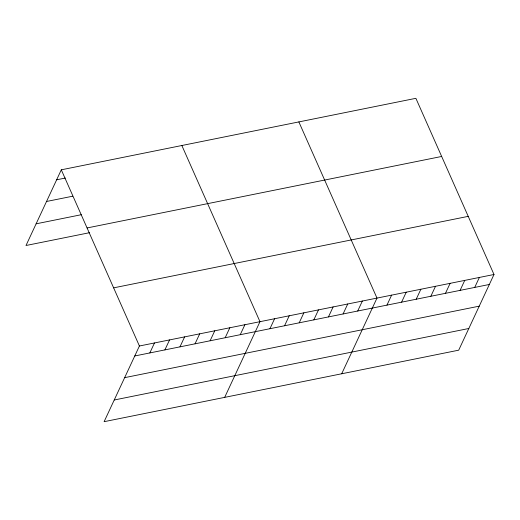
<?xml version="1.0" encoding="UTF-8"?>
<svg xmlns="http://www.w3.org/2000/svg" width="520" height="520" viewBox="0 0 520 520"><rect width="100%" height="100%" fill="white"/><g stroke="black" fill="none" stroke-linecap="round" stroke-linejoin="round"><path stroke-width="0.78" d="M61.295 169.819L139.412 345.995L104.117 421.681L458.705 350.181L494 274.495L415.883 98.319L61.295 169.819L26 245.505L89.453 232.713M149.832 352.931L154.486 342.953M164.899 349.895L169.553 339.918M179.972 346.853L184.619 336.875M195.039 343.818L199.693 333.84M210.106 340.776L214.76 330.798M225.18 337.74L229.833 327.762M240.247 334.698L244.9 324.721M224.679 397.371L259.974 321.685L181.85 145.509M269.945 328.712L274.599 318.734M284.57 325.761L289.224 315.783M299.202 322.816L303.856 312.832M313.827 319.865L318.481 309.887M328.452 316.914L333.106 306.937M343.076 313.963L347.731 303.986M357.708 311.019L362.362 301.034M341.692 373.776L376.987 298.09L298.864 121.914M386.958 305.117L391.612 295.139M401.583 302.166L406.237 292.188M416.215 299.221L420.869 289.237M430.84 296.27L435.494 286.293M445.465 293.319L450.119 283.342M460.096 290.368L464.744 280.391M474.721 287.423L479.375 277.44M56.641 179.803L65.364 178.042M46.527 201.481L72.703 196.209M36.114 223.821L81.322 214.708M87.074 227.955L441.662 156.462M113.633 287.853L468.221 216.359M139.412 345.995L494 274.495M134.758 355.973L489.346 284.472M124.651 377.656L479.238 306.156M114.231 399.997L468.819 328.497"/></g></svg>
